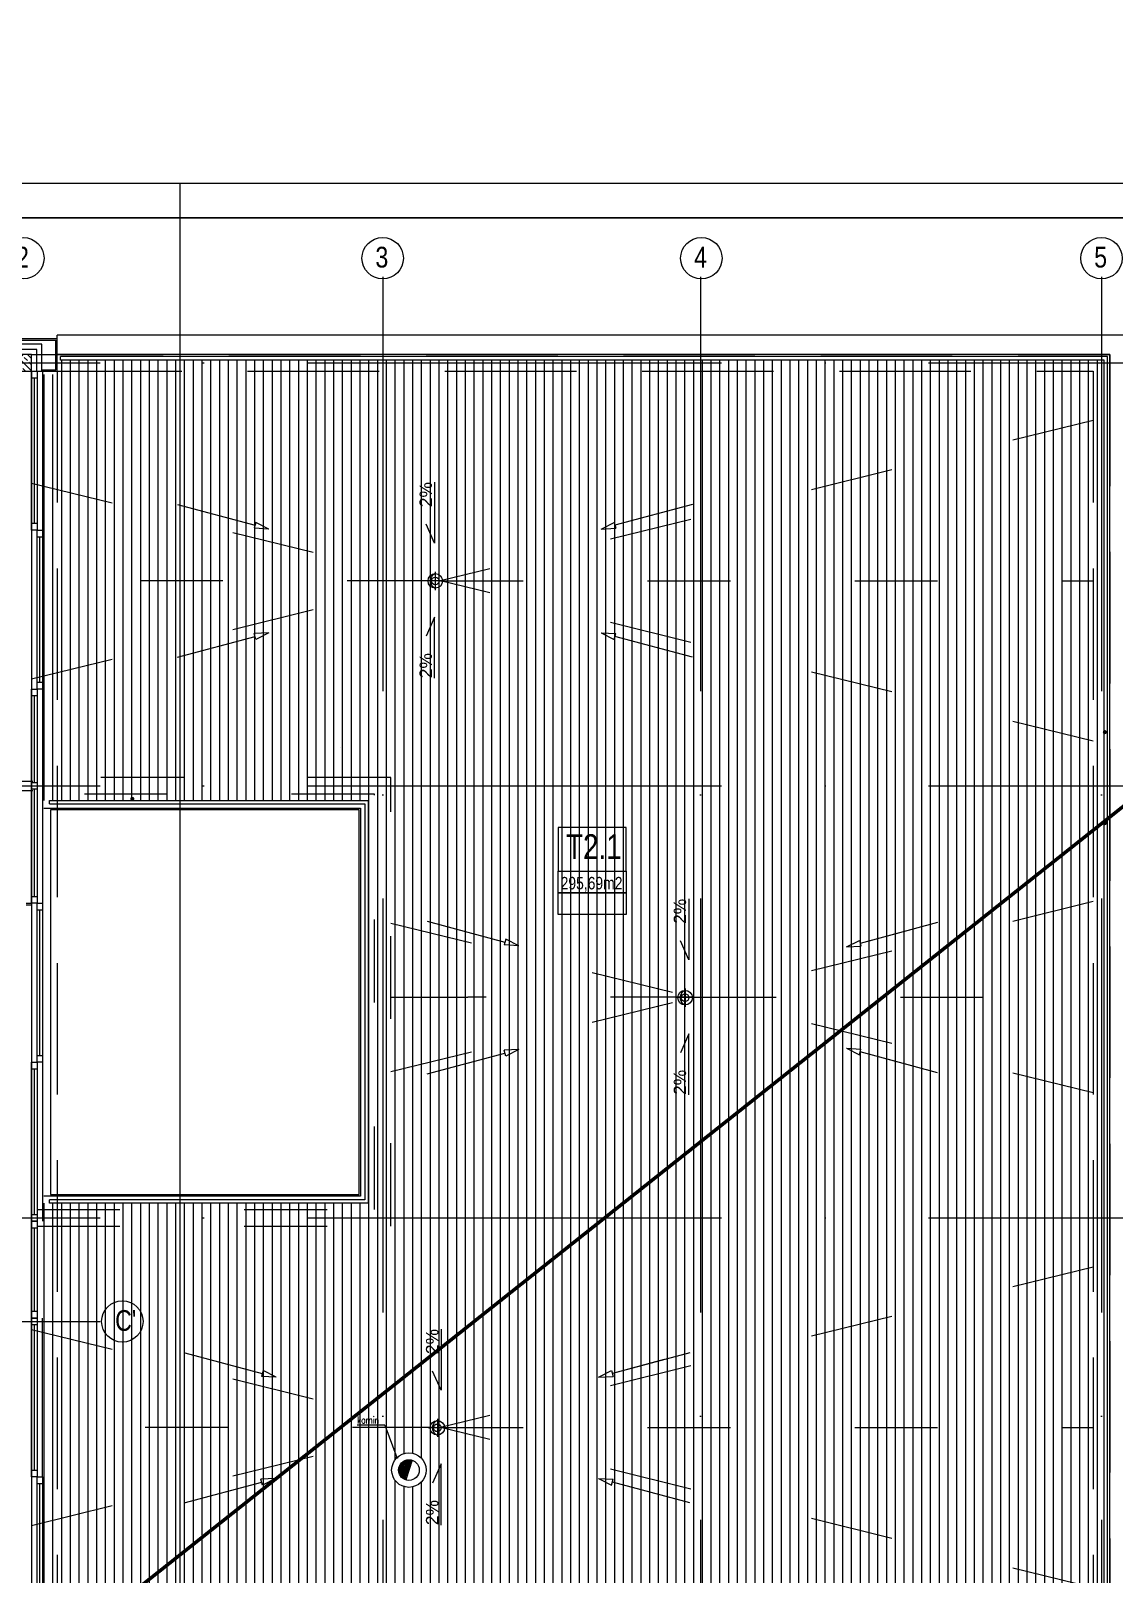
# Model space of a CAD drawing. Header units: millimetres. Extents: x -135140 to 267856, y -70704 to 149933.
# Drawn here: x -43227 to -27553, y 21121 to 43450 of the extents above; entities that cross this region are included whole.
import ezdxf

# ---------------------------------------------------------------- set-up
doc = ezdxf.new("R2010")
doc.units = ezdxf.units.MM
doc.header["$LTSCALE"] = 99.9
for name, pattern in [('0707_PB_080619_gn_xref$0$ACAD_ISO10W100', [18, 12, -3, 0, -3]), ('ACAD_ISO03W100', [30, 12, -18]), ('ACAD_ISO10W100', [18, 12, -3, 0, -3]), ('AUDIT_D_080509132939-0', [0]), ('HIDDEN', [9.525, 6.35, -3.175])]:
    doc.linetypes.add(name, pattern=pattern)
for name, color, linetype in [('+48_HACZE', 253, 'Continuous'), ('+48_MEBLE', 251, 'Continuous'), ('+48_OPISY', 251, 'Continuous'), ('+48_OPISY T', 251, 'Continuous'), ('+48_OPISY_POM', 250, 'Continuous'), ('+48_OSIE', 8, 'Continuous'), ('+48_PODCIĄG', 250, 'ACAD_ISO03W100'), ('+48_PRZEBICIA', 143, 'Continuous'), ('+48_SCHODY', 250, 'Continuous'), ('+48_SCIANY', 250, 'Continuous'), ('+48_STOLARKA OKNA', 250, 'Continuous'), ('+48_STOLARKA_OKNA', 250, 'Continuous'), ('+48_TARAS', 253, 'Continuous'), ('+48_UWAGI', 250, 'Continuous'), ('+48_WEŁNA', 252, 'Continuous'), ('+48_WIDOK', 250, 'Continuous'), ('+48_ŻELBET', 250, 'Continuous'), ('CP_LINENORM', 253, 'Continuous'), ('SCHODY_', 250, 'Continuous')]:
    doc.layers.add(name, color=color, linetype=linetype)
doc.layers.add('CP_FRAME', color=223, linetype='Continuous', lineweight=35)
doc.styles.get("Standard").update_dxf_attribs({"font": 'ARIAL.TTF'})
doc.styles.add('WRP_ARIAL', font='ARIAL.TTF', dxfattribs={"width": 0.8})
doc.linetypes.add('BATTING', pattern='A,0.00254,-2.54,[134,ltypeshp.shx,S=2.54,R=0,X=-2.54,Y=0],-5.08,[134,ltypeshp.shx,S=2.54,R=180,X=2.54,Y=0],-2.54', length=10.16254)

# ---------------------------------------------------------------- blocks, each defined once
blk = doc.blocks.new('OPISY_POM_METKA')
at = {"layer": '+48_OPISY_POM', "ltscale": 5}
for points in [[(0, -70), (109.7, -70), (109.7, 0), (0, 0)], [(109.7, -105), (0, -105), (0, -70), (109.7, -70)]]:
    blk.add_lwpolyline(points, close=True, dxfattribs=at)
at = {"layer": '+48_OPISY_POM'}
blk.add_lwpolyline([(109.7, -140), (0, -140), (0, -105), (109.7, -105)], close=True, dxfattribs=at)
at = {"layer": '+48_OPISY_POM', "ltscale": 5, "style": 'WRP_ARIAL', "width": 0.8}
for tag, p, height in [('NRPOM', (25.8, -50.8), 40), ('POW', (6.4, -99), 20)]:
    blk.add_attdef(tag, p, '', height=height, dxfattribs=at)
at = {"layer": '+48_OPISY_POM', "style": 'WRP_ARIAL', "width": 0.8}
blk.add_attdef('H', (6.4, -134), '', height=20, dxfattribs=at)
blk = doc.blocks.new('OZN_OSI')
at = {"layer": '+48_OSIE', "linetype": 'Continuous', "ltscale": 5}
blk.add_circle((0, -30), 30, dxfattribs=at)
at = {"layer": '+48_OSIE', "linetype": 'Continuous', "ltscale": 5, "style": 'WRP_ARIAL', "width": 0.8}
blk.add_attdef('NR', (-23.3, -43.5), '', height=30, dxfattribs=at)
blk = doc.blocks.new('A3_POZIOM')
at = {"linetype": 'Continuous'}
blk.add_lwpolyline([(-395, 0), (0, 0), (0, 287), (-395, 287)], close=True, dxfattribs=at)
at = {"layer": 'CP_LINENORM', "linetype": 'Continuous'}
blk.add_lwpolyline([(-415, -5), (5, -5), (5, 292), (-415, 292)], close=True, dxfattribs=at)

msp = doc.modelspace()

# ---------------------------------------------------------------- hatches: boundary and pattern name
at = {"layer": '+48_HACZE', "linetype": 'AUDIT_D_080509132939-0'}
h = msp.add_hatch(dxfattribs=at)
h.set_pattern_fill('ANSI33', color=256, scale=20, angle=90, style=0)
h.set_pattern_definition([(135, (-740392.27, -39830.8), (-89.802561, -89.802561), []), (135, (-740392.27, -39741), (-89.802561, -89.802561), [63.5, -31.75])])
h.paths.add_polyline_path([(-43457, 38527), (-43217, 38527), (-43217, 38767), (-43457, 38767)])
at = {"layer": '+48_OPISY T'}
h = msp.add_hatch(color=256, dxfattribs=at)
edge = h.paths.add_edge_path()
edge.add_arc((-27687, 33304), 30, 0, 360)
h = msp.add_hatch(color=256, dxfattribs=at)
edge = h.paths.add_edge_path()
edge.add_arc((-41759, 32338), 30, 0, 360)
h = msp.add_hatch(color=256, dxfattribs=at)
edge = h.paths.add_edge_path()
edge.add_arc((-27687, 31987), 30, 0, 360)
at = {"layer": '+48_SCIANY'}
h = msp.add_hatch(dxfattribs=at)
h.set_pattern_fill('ANSI31', color=256, scale=5, style=0)
h.set_pattern_definition([(45, (-740392.266, -39830.8), (-11.22532015, 11.22532015), [])])
h.paths.add_polyline_path([(-37907, 22627, 0.323868), (-37804, 22484), (-37711, 22769, 0.510725)])
at = {"layer": '+48_TARAS'}
h = msp.add_hatch(dxfattribs=at)
h.set_pattern_fill('LINE', color=256, scale=40, angle=90, style=0)
h.set_pattern_definition([(90, (-740392.27, -39830.8), (-127, 8e-15), [])])
edge = h.paths.add_edge_path()
edge.add_arc((-37757, 22627), 250, 0, 360)
h.paths.add_polyline_path([(-42847, 38477), (-43042, 38477), (-43042, 32317), (-38347, 32317), (-38347, 26487), (-43042, 26487), (-43042, 16966), (-42847, 16966), (-42847, 16767), (-27697, 16767), (-27697, 38687), (-42847, 38687)])

# ---------------------------------------------------------------- linework, layer by layer
at = {"layer": '+48_MEBLE'}
msp.add_line((-43217, 38527), (-43217, 16927), dxfattribs=at)
for points in [[(-42847, 16684), (-27614, 16684), (-27614, 38770), (-42847, 38770)], [(-43057, 38527), (-43057, 36227)], [(-43217, 36227), (-43217, 33927)], [(-43057, 33927), (-43057, 30827)], [(-43217, 30827), (-43217, 28527)], [(-43057, 28527), (-43057, 26227)], [(-43057, 22527), (-43057, 24827)]]:
    msp.add_lwpolyline(points, dxfattribs=at)
at = {"layer": '+48_OPISY'}
for q in [(-38507, 23278), (-37931, 22807)]:
    msp.add_line((-38107, 23278), q, dxfattribs=at)
for points in [[(-41106, 36596), (-39984, 36296)], [(-41106, 36596), (-39984, 36296)], [(-33655, 36596), (-34777, 36296)], [(-33655, 36596), (-34777, 36296)], [(-39973, 36338), (-39996, 36253)], [(-39784, 36242), (-39784, 36242), (-39996, 36253)], [(-39784, 36242), (-39784, 36242), (-39973, 36338)], [(-34977, 36242), (-34977, 36242), (-34788, 36338)], [(-34977, 36242), (-34977, 36242), (-34765, 36253)], [(-34788, 36338), (-34765, 36253)], [(-41106, 34387), (-39984, 34688)], [(-41106, 34387), (-39984, 34688)], [(-39784, 34742), (-39784, 34742), (-39996, 34730)], [(-39973, 34645), (-39996, 34730)], [(-39784, 34742), (-39784, 34742), (-39973, 34645)], [(-34977, 34742), (-34977, 34742), (-34788, 34645)], [(-34977, 34742), (-34977, 34742), (-34765, 34730)], [(-34788, 34645), (-34765, 34730)], [(-33655, 34387), (-34777, 34688)], [(-33655, 34387), (-34777, 34688)], [(-37491, 30567), (-36369, 30266)], [(-30107, 30549), (-31228, 30248)], [(-30480, 30449), (-31228, 30248)], [(-36357, 30309), (-36380, 30224)], [(-36169, 30213), (-36169, 30213), (-36380, 30224)], [(-36169, 30213), (-36169, 30213), (-36357, 30309)], [(-31428, 30195), (-31428, 30195), (-31240, 30291)], [(-31428, 30195), (-31428, 30195), (-31217, 30206)], [(-31240, 30291), (-31217, 30206)], [(-37491, 28358), (-36369, 28658)], [(-36169, 28712), (-36169, 28712), (-36380, 28701)], [(-36357, 28616), (-36380, 28701)], [(-36169, 28712), (-36169, 28712), (-36357, 28616)], [(-31428, 28730), (-31428, 28730), (-31240, 28634)], [(-31428, 28730), (-31428, 28730), (-31217, 28719)], [(-31240, 28634), (-31217, 28719)], [(-30480, 28476), (-31228, 28676)], [(-30107, 28376), (-31228, 28676)], [(-41001, 24325), (-39879, 24024)], [(-33692, 24325), (-34813, 24024)], [(-34066, 24225), (-34813, 24024)], [(-39867, 24067), (-39890, 23982)], [(-39679, 23971), (-39679, 23971), (-39890, 23982)], [(-39679, 23971), (-39679, 23971), (-39867, 24067)], [(-35014, 23971), (-35014, 23971), (-34825, 24067)], [(-35014, 23971), (-35014, 23971), (-34802, 23982)], [(-34825, 24067), (-34802, 23982)], [(-41009, 22152), (-39887, 22452)], [(-41009, 22152), (-39887, 22452)], [(-39687, 22506), (-39687, 22506), (-39899, 22495)], [(-39876, 22410), (-39899, 22495)], [(-39687, 22506), (-39687, 22506), (-39876, 22410)], [(-35014, 22506), (-35014, 22506), (-34825, 22410)], [(-35014, 22506), (-35014, 22506), (-34802, 22495)], [(-34825, 22410), (-34802, 22495)], [(-33692, 22152), (-34813, 22452)], [(-33692, 22152), (-34813, 22452)]]:
    msp.add_lwpolyline(points, dxfattribs=at)
msp.add_circle((-37931, 22807), 10, dxfattribs=at)
msp.add_circle((-37931, 22807), 10, dxfattribs=at)
at = {"layer": '+48_OSIE', "linetype": 'ACAD_ISO10W100', "ltscale": 5}
for p, q in [((-38137, 39890), (-38137, 15416)), ((-33537, 39890), (-33537, 15416)), ((-27737, 39890), (-27737, 15416)), ((-57211, 38647), (-26431, 38647)), ((-57211, 32527), (-26431, 32527)), ((-57211, 26277), (-26431, 26277)), ((-57211, 24777), (-42204, 24777))]:
    msp.add_line(p, q, dxfattribs=at)
at = {"layer": '+48_PODCIĄG', "linetype": 'HIDDEN', "ltscale": 2}
for p, q in [((-52057, 32595), (-43197, 32595)), ((-52057, 32458), (-43197, 32458))]:
    msp.add_line(p, q, dxfattribs=at)
at = {"layer": '+48_PRZEBICIA', "linetype": '0707_PB_080619_gn_xref$0$ACAD_ISO10W100', "ltscale": 0.5}
for p, q in [((-37376, 35624), (-37376, 35360)), ((-37244, 35492), (-37508, 35492)), ((-33761, 29594), (-33761, 29330)), ((-33629, 29462), (-33893, 29462)), ((-37214, 23238), (-37478, 23238)), ((-37346, 23370), (-37346, 23106))]:
    msp.add_line(p, q, dxfattribs=at)
at = {"layer": '+48_PRZEBICIA'}
for centre in [(-37376, 35492), (-33761, 29462), (-37346, 23238)]:
    msp.add_circle(centre, 105, dxfattribs=at)
at = {"layer": '+48_PRZEBICIA', "linetype": 'HIDDEN'}
for centre in [(-37336, 35492), (-33721, 29462), (-37306, 23238)]:
    msp.add_arc(centre, 112, 110.983, 249.017, dxfattribs=at)
at = {"layer": '+48_SCHODY'}
for points in [[(-37385, 36922), (-37385, 36036), (-37508, 36312)], [(-37385, 34084), (-37385, 34969), (-37508, 34693)], [(-33707, 30892), (-33707, 30007), (-33830, 30283)], [(-33707, 28054), (-33707, 28939), (-33830, 28663)], [(-37292, 24668), (-37292, 23783), (-37415, 24059)], [(-37292, 21830), (-37292, 22715), (-37415, 22439)]]:
    msp.add_lwpolyline(points, dxfattribs=at)
at = {"layer": '+48_SCIANY', "ltscale": 3}
msp.add_lwpolyline([(-37711, 22769), (-37804, 22484)], dxfattribs=at)
for radius in [250, 150]:
    msp.add_circle((-37757, 22627), radius, dxfattribs=at)
at = {"layer": '+48_STOLARKA OKNA'}
for points in [[(-43137, 38527), (-43137, 36227), (-43217, 36227), (-43217, 38527)], [(-43137, 38527), (-43137, 38427), (-43217, 38427), (-43217, 38527)], [(-43137, 36327), (-43137, 36227), (-43217, 36227), (-43217, 36327)], [(-43057, 36227), (-43057, 33927), (-43137, 33927), (-43137, 36227)], [(-43057, 36227), (-43057, 36127), (-43137, 36127), (-43137, 36227)], [(-43057, 34027), (-43057, 33927), (-43137, 33927), (-43137, 34027)], [(-43137, 33927), (-43137, 30827), (-43217, 30827), (-43217, 33927)], [(-43137, 33927), (-43137, 33827), (-43217, 33827), (-43217, 33927)], [(-43137, 32577), (-43137, 32477), (-43217, 32477), (-43217, 32577)], [(-43137, 30927), (-43137, 30827), (-43217, 30827), (-43217, 30927)], [(-43057, 30827), (-43057, 28527), (-43137, 28527), (-43137, 30827)], [(-43057, 30827), (-43057, 30727), (-43137, 30727), (-43137, 30827)], [(-43057, 28627), (-43057, 28527), (-43137, 28527), (-43137, 28627)], [(-43137, 28527), (-43137, 26227), (-43217, 26227), (-43217, 28527)], [(-43137, 28527), (-43137, 28427), (-43217, 28427), (-43217, 28527)], [(-43137, 26327), (-43137, 26227), (-43217, 26227), (-43217, 26327)], [(-43137, 26227), (-43137, 24827), (-43217, 24827), (-43217, 26227)], [(-43137, 26227), (-43137, 26127), (-43217, 26127), (-43217, 26227)], [(-43137, 24927), (-43137, 24827), (-43217, 24827), (-43217, 24927)], [(-43137, 24827), (-43137, 22527), (-43217, 22527), (-43217, 24827)], [(-43137, 24827), (-43137, 24727), (-43217, 24727), (-43217, 24827)], [(-43137, 22627), (-43137, 22527), (-43217, 22527), (-43217, 22627)], [(-43057, 22527), (-43057, 20227), (-43137, 20227), (-43137, 22527)], [(-43057, 22527), (-43057, 22427), (-43137, 22427), (-43137, 22527)]]:
    msp.add_lwpolyline(points, close=True, dxfattribs=at)
for points in [[(-43177, 36327), (-43177, 38427)], [(-43097, 34027), (-43097, 36127)], [(-43177, 32577), (-43177, 33827)], [(-43177, 30927), (-43177, 32477)], [(-43097, 28627), (-43097, 30727)], [(-43177, 26327), (-43177, 28427)], [(-43177, 24927), (-43177, 26127)], [(-43177, 22627), (-43177, 24727)], [(-43097, 20327), (-43097, 22427)]]:
    msp.add_lwpolyline(points, dxfattribs=at)
at = {"layer": '+48_STOLARKA_OKNA'}
for p, q in [((-43297, 30827), (-43217, 30827)), ((-43297, 30807), (-43217, 30807))]:
    msp.add_line(p, q, dxfattribs=at)
at = {"layer": '+48_UWAGI', "ltscale": 0.1}
for p, q in [((-38744, 33079), (-38744, 33079)), ((-37830, 33079), (-37830, 33079))]:
    msp.add_line(p, q, dxfattribs=at)
at = {"layer": '+48_WEŁNA', "linetype": 'BATTING', "ltscale": 0.07}
msp.add_line((-43142, 38842), (-50657, 38842), dxfattribs=at)
at = {"layer": '+48_WEŁNA', "linetype": 'BATTING', "ltscale": 0.7}
msp.add_lwpolyline([(-43142, 38527), (-43142, 38842)], dxfattribs=at)
at = {"layer": '+48_WIDOK'}
for p, q in [((-50677, 38997), (-42847, 38997)), ((-50657, 38977), (-42867, 38977)), ((-43067, 38917), (-50657, 38917)), ((-43067, 38527), (-43067, 38917)), ((-42867, 38547), (-42867, 38977)), ((-42847, 38997), (-42847, 39047)), ((-42847, 38527), (-42847, 38997)), ((-42797, 38687), (-42797, 38737)), ((-43067, 38547), (-42867, 38547)), ((-43067, 38527), (-42847, 38527))]:
    msp.add_line(p, q, dxfattribs=at)
at = {"layer": '+48_WIDOK', "linetype": 'HIDDEN', "ltscale": 3}
for p, q in [((-43217, 38767), (-27617, 38767)), ((-27617, 38767), (-27617, 16687)), ((-42847, 38527), (-42847, 16927))]:
    msp.add_line(p, q, dxfattribs=at)
at = {"layer": '+48_WIDOK', "linetype": 'ACAD_ISO03W100'}
for p, q in [((-37451, 35492), (-43217, 35492)), ((-37301, 35492), (-27857, 35492)), ((-36907, 29465), (-38017, 29465)), ((-33642, 29467), (-36907, 29467)), ((-33642, 29467), (-27857, 29467)), ((-37376, 23243), (-43217, 23243)), ((-37301, 23243), (-27857, 23243))]:
    msp.add_line(p, q, dxfattribs=at)
at = {"layer": '+48_WIDOK'}
for points in [[(-42847, 16407), (-27247, 16407), (-27247, 39047), (-42847, 39047)], [(-42797, 16717), (-27647, 16717), (-27647, 38737), (-42797, 38737)], [(-42797, 16767), (-27697, 16767), (-27697, 38687), (-42797, 38687)], [(-43137, 38527), (-43067, 38527)], [(-38457, 32202), (-38457, 26592), (-43042, 26592)], [(-43042, 32202), (-38457, 32202), (-38457, 32202)], [(-42957, 32267), (-42957, 32317), (-38347, 32317), (-38347, 32317)], [(-38347, 32317), (-38347, 26487), (-42957, 26487), (-42957, 26537)], [(-42957, 32267), (-38397, 32267), (-38397, 32267)], [(-38397, 32267), (-38397, 26537), (-42957, 26537)], [(-38477, 32182), (-38477, 32182), (-42945, 32182), (-42945, 26612), (-38477, 26612), (-38477, 32182)]]:
    msp.add_lwpolyline(points, dxfattribs=at)
at = {"layer": '+48_WIDOK', "linetype": 'HIDDEN', "ltscale": 3}
msp.add_lwpolyline([(-42947, 38527), (-27857, 38527), (-27857, 16927), (-42847, 16927)], dxfattribs=at)
at = {"layer": '+48_WIDOK', "linetype": 'ACAD_ISO03W100'}
for points in [[(-27857, 37812), (-37301, 35492)], [(-43217, 36908), (-37451, 35492)], [(-43217, 34075), (-37451, 35492)], [(-27857, 33172), (-37301, 35492)], [(-43137, 26157), (-38017, 26157), (-38017, 32647), (-43137, 32647)], [(-43137, 26397), (-38257, 26397), (-38257, 32407), (-43137, 32407)], [(-27857, 30851), (-33492, 29467)], [(-38017, 30542), (-33642, 29467)], [(-38017, 28392), (-33642, 29467)], [(-27857, 28083), (-33492, 29467)], [(-27857, 25563), (-37301, 23243)], [(-43217, 24660), (-37451, 23243)], [(-43217, 21826), (-37451, 23243)], [(-27857, 20923), (-37301, 23243)]]:
    msp.add_lwpolyline(points, dxfattribs=at)
at = {"layer": '+48_WIDOK'}
for centre in [(-37376, 35492), (-33761, 29462), (-37346, 23238)]:
    msp.add_circle(centre, 55, dxfattribs=at)
at = {"layer": '+48_ŻELBET', "linetype": 'AUDIT_D_080509132939-0'}
msp.add_lwpolyline([(-43457, 38527), (-43217, 38527), (-43217, 38767), (-43457, 38767)], close=True, dxfattribs=at)
at = {"color": 1, "lineweight": 100, "ltscale": 0.15}
msp.add_line((53051, 96101), (-135140, -53265), dxfattribs=at)
at = {"layer": 'Defpoints', "ltscale": 0.15}
msp.add_line((-41068, 11544), (-41068, 41244), dxfattribs=at)

# ---------------------------------------------------------------- block references
at = {"layer": '+48_OPISY_POM'}
ref = msp.add_blockref('OPISY_POM_METKA', (-35599, 31924), dxfattribs=dict(at, xscale=9, yscale=9, zscale=8.999999999994316))
ref.add_attrib('NRPOM', 'T2.1', (-35484, 31467), dxfattribs={"ltscale": 5, "height": 360, "style": 'WRP_ARIAL', "width": 0.8})
ref.add_attrib('POW', '295,69m2', (-35562, 31029), dxfattribs={"ltscale": 5, "height": 180, "style": 'WRP_ARIAL', "width": 0.8})
at = {"layer": '+48_OSIE'}
ref = msp.add_blockref('OZN_OSI', (-41904, 25077), dxfattribs=dict(at, xscale=10, yscale=10, zscale=10))
ref.add_attrib('NR', "C'", (-42008, 24641), dxfattribs={"linetype": 'Continuous', "ltscale": 5, "height": 300, "style": 'WRP_ARIAL', "width": 0.8})
at = {"layer": 'CP_FRAME', "ltscale": 0.15, "xscale": 100, "yscale": 100, "zscale": 10}
msp.add_blockref('A3_POZIOM', (-20568, 12044), dxfattribs=at)
at = {"layer": 'SCHODY_'}
ref = msp.add_blockref('OZN_OSI', (-43337, 40461), dxfattribs=dict(at, xscale=10, yscale=10, zscale=10))
ref.add_attrib('NR', '2', (-43442, 40026), dxfattribs={"layer": '+48_OSIE', "linetype": 'Continuous', "ltscale": 5, "height": 300, "style": 'WRP_ARIAL', "width": 0.8})
ref = msp.add_blockref('OZN_OSI', (-38137, 40461), dxfattribs=dict(at, xscale=10, yscale=10, zscale=10))
ref.add_attrib('NR', '3', (-38242, 40026), dxfattribs={"layer": '+48_OSIE', "linetype": 'Continuous', "ltscale": 5, "height": 300, "style": 'WRP_ARIAL', "width": 0.8})
ref = msp.add_blockref('OZN_OSI', (-33526, 40461), dxfattribs=dict(at, xscale=10, yscale=10, zscale=10))
ref.add_attrib('NR', '4', (-33631, 40026), dxfattribs={"layer": '+48_OSIE', "linetype": 'Continuous', "ltscale": 5, "height": 300, "style": 'WRP_ARIAL', "width": 0.8})
ref = msp.add_blockref('OZN_OSI', (-27737, 40461), dxfattribs=dict(at, xscale=10, yscale=10, zscale=10))
ref.add_attrib('NR', '5', (-27842, 40026), dxfattribs={"layer": '+48_OSIE', "linetype": 'Continuous', "ltscale": 5, "height": 300, "style": 'WRP_ARIAL', "width": 0.8})

# ---------------------------------------------------------------- texts
at = {"layer": '+48_OPISY', "insert": (-38507, 23300), "char_height": 52.5, "width": 1343.98, "attachment_point": 7, "style": 'WRP_ARIAL'}
msp.add_mtext('{\\Fromans|c238;\\H1.905x;komin }', dxfattribs=at)
at = {"layer": '+48_SCHODY', "char_height": 180, "width": 361624.25, "rotation": 90}
for insert, attachment_point in [((-37604, 36922), 3), ((-37604, 34084), 1), ((-33926, 30892), 3), ((-33926, 28054), 1), ((-37511, 24668), 3), ((-37511, 21830), 1)]:
    msp.add_mtext('2%', dxfattribs=dict(at, insert=insert, attachment_point=attachment_point))

doc.saveas('drawing.dxf')
